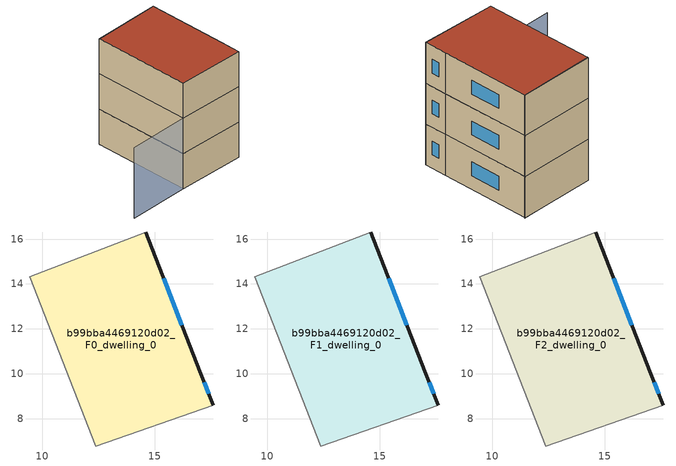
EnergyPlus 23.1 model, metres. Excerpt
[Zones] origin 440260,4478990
b99bba4469120d02_F0_dwelling_0
 floor ground (EU_floor_Construction): 14.61,16.31 17.02,10.11 17.61,8.61 12.39,6.78 9.45,14.32 z0
 wall outside (EU_wall_Construction): 17.61,8.61 17.02,10.11 14.61,16.31 z0:3
 wall adiabatic (EU_wall_Construction): 14.61,16.31 9.45,14.32 12.39,6.78 17.61,8.61 z0:3
 window (EU_Window_Construction): 17.41,9.1 17.21,9.61 / 16.22,12.17 15.41,14.26 z0.99:2.01
b99bba4469120d02_F1_dwelling_0
 floor to b99bba4469120d02_F0_dwelling_0 (EU_floor_Construction): 14.61,16.31 17.02,10.11 17.61,8.61 12.39,6.78 9.44,14.32 z3
 wall outside (EU_wall_Construction): 17.61,8.61 17.02,10.11 14.61,16.31 z3:6
 wall adiabatic (EU_wall_Construction): 14.61,16.31 9.45,14.32 12.39,6.78 17.61,8.61 z3:6
 window (EU_Window_Construction): 17.41,9.1 17.21,9.61 / 16.22,12.17 15.41,14.26 z3.99:5.01
b99bba4469120d02_F2_dwelling_0
 floor to b99bba4469120d02_F1_dwelling_0 (EU_floor_Construction): 14.61,16.31 17.02,10.11 17.61,8.61 12.39,6.78 9.44,14.32 z6
 wall outside (EU_wall_Construction): 17.61,8.61 17.02,10.11 14.61,16.31 z6:9
 wall adiabatic (EU_wall_Construction): 14.61,16.31 9.45,14.32 12.39,6.78 17.61,8.61 z6:9
 window (EU_Window_Construction): 17.41,9.1 17.21,9.61 / 16.22,12.17 15.41,14.26 z6.99:8.01
 roof outside (EU_roof_Construction): 17.61,8.61 17.02,10.11 14.61,16.31 9.45,14.32 12.39,6.78 z9
shading: 12.39,6.78 7.72,4.98 z0:6; 14.65,16.33 9.46,14.28 z0:9
[Building]
EU S2 Campaign: North Axis=0; Terrain=City; Solar Distribution=FullExterior
[Site:Location]
Madrid: Latitude=40.5; Longitude=-3.5; Time Zone=1; Elevation=609
[SizingPeriod:WeatherFileDays]
AnnualSizingPeriod: Begin Month=1; Begin Day of Month=1; End Month=12; End Day of Month=31; Day of Week for Start Day=Monday; Use Weather File Daylight Saving Period=No; Use Weather File Rain and Snow Indicators=No
[MATERIAL]
EU_InternalMass_Material: Roughness=MediumRough; Thickness=0.1; Conductivity=1; Density=1800; Specific Heat=900; Thermal Absorptance=0.9; Solar Absorptance=0.7; Visible Absorptance=0.7
[MATERIAL:NOMASS] Roughness=MediumRough; Thermal Absorptance=0.9; Solar Absorptance=0.7; Visible Absorptance=0.7
Name | Thermal Resistance
EU_wall_NoMass | 0.609216
EU_roof_NoMass | 0.513268
EU_floor_NoMass | 0.568163
[WINDOWMATERIAL:SIMPLEGLAZINGSYSTEM]
EU_Window_SimpleGlazing: UFactor=5.50606; Solar Heat Gain Coefficient=0.85; Visible Transmittance=0.85
[CONSTRUCTION]
EU_wall_Construction: EU_wall_NoMass
EU_roof_Construction: EU_roof_NoMass
EU_floor_Construction: EU_floor_NoMass
EU_Window_Construction: EU_Window_SimpleGlazing
EU_InternalMass_Construction: EU_InternalMass_Material
[ZONE] Type=1; Multiplier=1; Ceiling Height=autocalculate; Volume=135.654; Floor Area=autocalculate; Part of Total Floor Area=Yes
b99bba4469120d02_F0_dwelling_0; b99bba4469120d02_F1_dwelling_0; b99bba4469120d02_F2_dwelling_0
[INTERNALMASS] Construction=EU_InternalMass_Construction; Surface Area=45.2182
Name | Zone or ZoneList
b99bba4469120d02_F0_dwelling_0_EU_InternalMass | b99bba4469120d02_F0_dwelling_0
b99bba4469120d02_F1_dwelling_0_EU_InternalMass | b99bba4469120d02_F1_dwelling_0
b99bba4469120d02_F2_dwelling_0_EU_InternalMass | b99bba4469120d02_F2_dwelling_0
[OTHEREQUIPMENT] Fuel Type=Electricity; Design Level Calculation Method=Watts/Area; Power per Zone Floor Area=1; Fraction Latent=0; Fraction Radiant=0; Fraction Lost=0; Carbon Dioxide Generation Rate=0; EndUse Subcategory=EU_Step8_InternalGains
Name | Zone or ZoneList or Space or SpaceList | Schedule
EU_Step8_InternalGain_b99bba4469120d02_F0_dwelling_0_f000 | b99bba4469120d02_F0_dwelling_0 | EU_Step8_GainSchedule_b99bba4469120d02_F0_dwelling_0_f000
EU_Step8_InternalGain_b99bba4469120d02_F1_dwelling_0_f000 | b99bba4469120d02_F1_dwelling_0 | EU_Step8_GainSchedule_b99bba4469120d02_F1_dwelling_0_f000
EU_Step8_InternalGain_b99bba4469120d02_F2_dwelling_0_f000 | b99bba4469120d02_F2_dwelling_0 | EU_Step8_GainSchedule_b99bba4469120d02_F2_dwelling_0_f000
[ZONEVENTILATION:DESIGNFLOWRATE] Schedule=EU_AlwaysOn; Design Flow Rate Calculation Method=AirChanges/Hour; Air Changes per Hour=0.752966; Ventilation Type=Natural; Fan Pressure Rise=0; Fan Total Efficiency=1; Constant Term Coefficient=1; Temperature Term Coefficient=0; Velocity Term Coefficient=0; Velocity Squared Term Coefficient=0; Minimum Indoor Temperature=-100; Maximum Indoor Temperature=100; Delta Temperature=-100; Minimum Outdoor Temperature=-100; Maximum Outdoor Temperature=100; Maximum Wind Speed=40
Name | Zone or ZoneList or Space or SpaceList
EU_ConstantAir_b99bba4469120d02_F0_dwelling_0 | b99bba4469120d02_F0_dwelling_0
EU_ConstantAir_b99bba4469120d02_F1_dwelling_0 | b99bba4469120d02_F1_dwelling_0
EU_ConstantAir_b99bba4469120d02_F2_dwelling_0 | b99bba4469120d02_F2_dwelling_0
[HVACTEMPLATE:THERMOSTAT] Constant Heating Setpoint=20; Constant Cooling Setpoint=50
EU_HeatOnly_b99bba4469120d02_F0_dwelling_0; EU_HeatOnly_b99bba4469120d02_F1_dwelling_0; EU_HeatOnly_b99bba4469120d02_F2_dwelling_0
[HVACTEMPLATE:ZONE:IDEALLOADSAIRSYSTEM] System Availability Schedule=EU_AlwaysOn; Maximum Heating Supply Air Temperature=50; Minimum Cooling Supply Air Temperature=13; Maximum Heating Supply Air Humidity Ratio=0.0156; Minimum Cooling Supply Air Humidity Ratio=0.0077; Heating Limit=NoLimit; Cooling Limit=NoLimit; Heating Availability Schedule=EU_AlwaysOn; Cooling Availability Schedule=EU_CoolingOff; Dehumidification Control Type=ConstantSensibleHeatRatio; Cooling Sensible Heat Ratio=0.7; Dehumidification Setpoint=60; Humidification Control Type=None; Humidification Setpoint=30; Outdoor Air Method=None; Outdoor Air Flow Rate per Person=0.00944; Outdoor Air Flow Rate per Zone Floor Area=0; Outdoor Air Flow Rate per Zone=0; Demand Controlled Ventilation Type=None; Outdoor Air Economizer Type=NoEconomizer; Heat Recovery Type=None; Sensible Heat Recovery Effectiveness=0.7; Latent Heat Recovery Effectiveness=0.65
Name | Template Thermostat
b99bba4469120d02_F0_dwelling_0 | EU_HeatOnly_b99bba4469120d02_F0_dwelling_0
b99bba4469120d02_F1_dwelling_0 | EU_HeatOnly_b99bba4469120d02_F1_dwelling_0
b99bba4469120d02_F2_dwelling_0 | EU_HeatOnly_b99bba4469120d02_F2_dwelling_0
[SIZING:ZONE] Zone Cooling Design Supply Air Temperature Input Method=SupplyAirTemperature; Zone Cooling Design Supply Air Temperature=13; Zone Heating Design Supply Air Temperature Input Method=SupplyAirTemperature; Zone Heating Design Supply Air Temperature=50; Zone Cooling Design Supply Air Humidity Ratio=0.008; Zone Heating Design Supply Air Humidity Ratio=0.008; Cooling Design Air Flow Method=DesignDay; Cooling Design Air Flow Rate=0; Cooling Minimum Air Flow per Zone Floor Area=0.000762; Cooling Minimum Air Flow=0; Cooling Minimum Air Flow Fraction=0.2; Heating Design Air Flow Method=DesignDay; Heating Design Air Flow Rate=0; Heating Maximum Air Flow per Zone Floor Area=0.002032; Heating Maximum Air Flow=0.141576; Heating Maximum Air Flow Fraction=0.3; Account for Dedicated Outdoor Air System=No; Dedicated Outdoor Air System Control Strategy=NeutralSupplyAir; Dedicated Outdoor Air Low Setpoint Temperature for Design=autosize; Dedicated Outdoor Air High Setpoint Temperature for Design=autosize; Zone Load Sizing Method=Sensible Load Only No Latent Load; Zone Latent Cooling Design Supply Air Humidity Ratio Input Method=HumidityRatioDifference; Zone Cooling Design Supply Air Humidity Ratio Difference=0.005; Zone Latent Heating Design Supply Air Humidity Ratio Input Method=HumidityRatioDifference; Zone Humidification Design Supply Air Humidity Ratio Difference=0.005
b99bba4469120d02_F0_dwelling_0; b99bba4469120d02_F1_dwelling_0; b99bba4469120d02_F2_dwelling_0
[SCHEDULE:CONSTANT]
Name | Hourly Value
EU_AlwaysOn | 1
EU_CoolingOff | 0
[SCHEDULE:FILE] Column Number=1; Rows to Skip at Top=0; Number of Hours of Data=8760; Column Separator=Comma; Interpolate to Timestep=No; Minutes per Item=60; Adjust Schedule for Daylight Savings=Yes
Name | File
EU_Step8_GainSchedule_b99bba4469120d02_F0_dwelling_0_f000 | ../../schedules/b99bba4469120d02/b99bba4469120d02_F0_dwelling_0_f000_gain.csv
EU_Step8_GainSchedule_b99bba4469120d02_F1_dwelling_0_f000 | ../../schedules/b99bba4469120d02/b99bba4469120d02_F1_dwelling_0_f000_gain.csv
EU_Step8_GainSchedule_b99bba4469120d02_F2_dwelling_0_f000 | ../../schedules/b99bba4469120d02/b99bba4469120d02_F2_dwelling_0_f000_gain.csv
